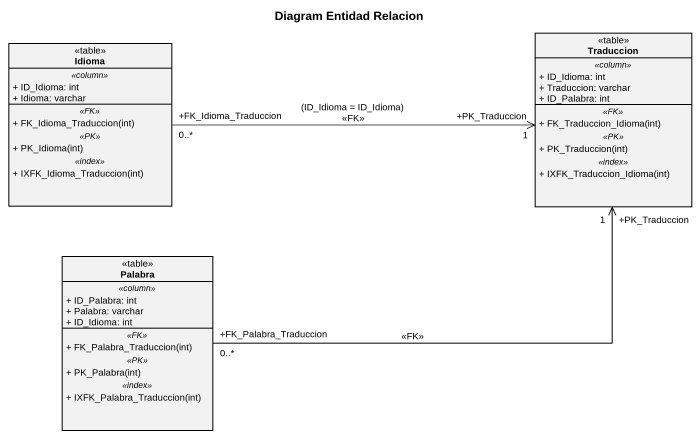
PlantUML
@startuml
title Diagram Entidad Relacion
hide circle
hide empty members
skinparam classAttributeIconSize 0
class Idioma <<table>> {
  .. <<column>> ..
  + ID_Idioma: int
  + Idioma: varchar
  .. <<FK>> ..
  + FK_Idioma_Traduccion(int)
  .. <<PK>> ..
  + PK_Idioma(int)
  .. <<index>> ..
  + IXFK_Idioma_Traduccion(int)
}
class Traduccion <<table>> {
  .. <<column>> ..
  + ID_Idioma: int
  + Traduccion: varchar
  + ID_Palabra: int
  .. <<FK>> ..
  + FK_Traduccion_Idioma(int)
  .. <<PK>> ..
  + PK_Traduccion(int)
  .. <<index>> ..
  + IXFK_Traduccion_Idioma(int)
}
class Palabra <<table>> {
  .. <<column>> ..
  + ID_Palabra: int
  + Palabra: varchar
  + ID_Idioma: int
  .. <<FK>> ..
  + FK_Palabra_Traduccion(int)
  .. <<PK>> ..
  + PK_Palabra(int)
  .. <<index>> ..
  + IXFK_Palabra_Traduccion(int)
}
Idioma "+FK_Idioma_Traduccion\n0..*" -right-> "+PK_Traduccion\n1" Traduccion : (ID_Idioma = ID_Idioma)\n<<FK>>
Palabra "+FK_Palabra_Traduccion\n0..*" -right-> "+PK_Traduccion\n1" Traduccion : <<FK>>
@enduml
